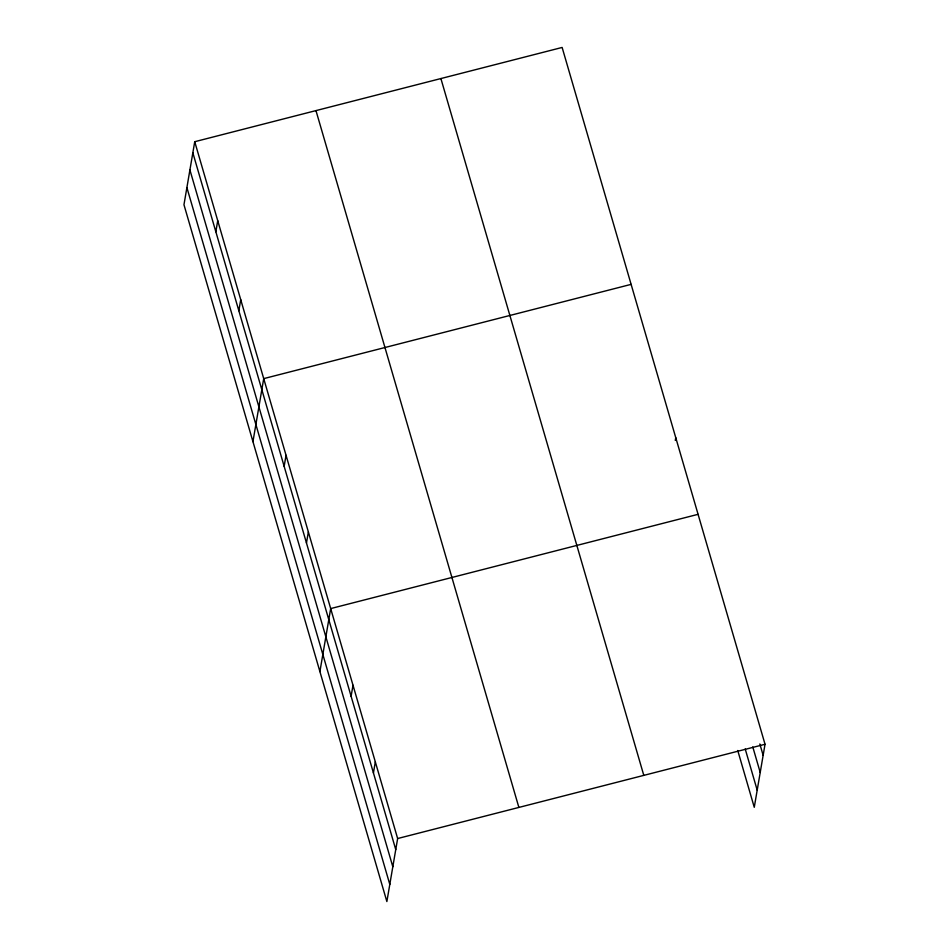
<?xml version="1.0" encoding="UTF-8"?>
<svg xmlns="http://www.w3.org/2000/svg" width="949" height="949" viewBox="0 0 949 949"><rect width="100%" height="100%" fill="white"/><g stroke="black" fill="none" stroke-linecap="round" stroke-linejoin="round"><path stroke-width="1.42" d="M194.735 141.709L183.964 204.735L386.872 901.55L397.643 838.536L194.735 141.709L562.128 47.45L765.036 744.265L754.265 807.291L737.741 750.505M215.838 231.746L217.724 220.69M238.84 310.714L240.726 299.659M252.944 441.653L263.715 378.627L631.121 284.368M284.154 466.339L286.04 455.283M306.468 542.994L308.366 531.926M319.908 671.595L330.679 608.582L698.084 514.322M351.106 696.293L353.004 685.237M373.432 772.937L375.318 761.881M675.285 440.431L675.759 437.667M397.643 838.536L765.036 744.265M759.841 743.969L763.15 755.333M752.782 746.922L760.22 772.474M745.214 748.975L757.195 790.137M440.894 78.553L643.802 775.38M315.97 110.606L518.878 807.421M192.837 152.765L395.757 849.592M189.907 169.918L392.815 866.734M186.894 187.582L389.802 884.409"/></g></svg>
